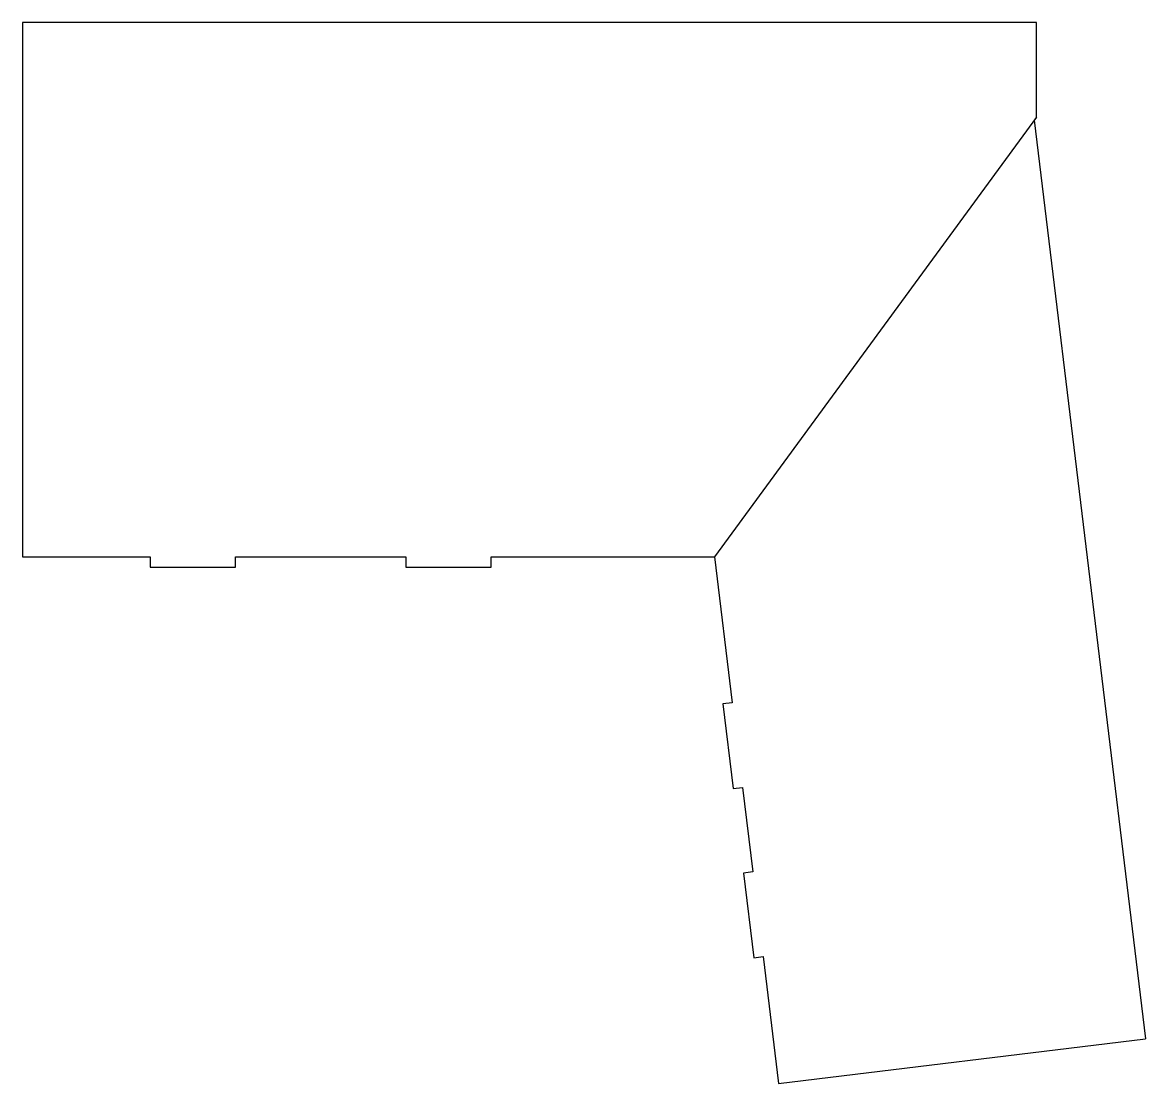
# Model space of a CAD drawing. Header units: inches. Extents: x 21 to 153, y -13 to 112.
import ezdxf

# ---------------------------------------------------------------- set-up
doc = ezdxf.new("R2010")
doc.units = ezdxf.units.IN
doc.header["$MEASUREMENT"] = 0
doc.layers.add('cut', color=1, linetype='Continuous')
doc.layers.add('fold_up', color=5, linetype='Continuous')

msp = doc.modelspace()

# ---------------------------------------------------------------- linework, layer by layer
at = {"layer": 'cut', "extrusion": (-1.22465e-16, 0, -1)}
for p, q in [((139.93, 111.66), (20.93, 111.66)), ((20.93, 111.66), (20.93, 48.97)), ((139.93, 100.55), (139.93, 111.66)), ((139.93, 100.55), (139.67, 100.2)), ((139.67, 100.2), (152.74, -7.6)), ((20.93, 48.97), (35.93, 48.97)), ((35.93, 48.97), (35.93, 47.77)), ((45.93, 47.77), (45.93, 48.97)), ((45.93, 48.97), (65.93, 48.97)), ((65.93, 48.97), (65.93, 47.77)), ((75.93, 48.97), (102.17, 48.97)), ((75.93, 47.77), (75.93, 48.97)), ((102.17, 48.97), (104.24, 31.84)), ((35.93, 47.77), (45.93, 47.77)), ((65.93, 47.77), (75.93, 47.77)), ((104.24, 31.84), (103.15, 31.71)), ((103.15, 31.71), (104.36, 21.78)), ((104.36, 21.78), (105.45, 21.92)), ((105.45, 21.92), (106.65, 11.99)), ((106.65, 11.99), (105.56, 11.86)), ((105.56, 11.86), (106.76, 1.93)), ((106.76, 1.93), (107.85, 2.06)), ((107.85, 2.06), (109.66, -12.83)), ((109.66, -12.83), (152.74, -7.6))]:
    msp.add_line(p, q, dxfattribs=at)
at = {"layer": 'fold_up', "extrusion": (-1.22465e-16, 0, -1)}
msp.add_line((139.93, 100.55), (102.17, 48.97), dxfattribs=at)

doc.saveas('drawing.dxf')
